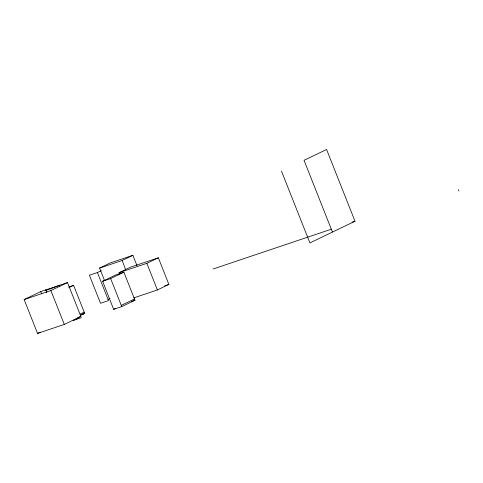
<?xml version="1.0" encoding="UTF-8"?>
<svg xmlns="http://www.w3.org/2000/svg" width="483" height="483" viewBox="0 0 483 483"><rect width="100%" height="100%" fill="white"/><g stroke="black" fill="none" stroke-linecap="round" stroke-linejoin="round"><path stroke-width="0.72" d="M37.553 333.421L24.15 299.569L40.747 291.593L67.493 282.585L80.896 316.437L64.293 324.419L37.535 333.427M24.15 299.569L50.89 290.567L67.493 282.585M104.509 280.52L99.583 268.083L110.45 262.861L132.903 255.302L137.009 265.668M99.583 268.083L122.036 260.524L132.903 255.302M97.415 272.545L108.512 300.577L100.518 303.27L89.397 275.244L97.415 272.545L101.382 270.637M68.96 287.578L73.591 285.35L84.688 313.382L80.269 315.508M119.633 274.078L119.078 272.678L130.567 267.153L158.352 257.801L168.887 284.427L157.398 289.951L133.888 297.86M102.638 281.263L115.866 274.905L123.883 272.207L134.98 300.239L121.752 306.602L113.638 309.331L102.638 281.263L110.649 278.564L123.883 272.207M119.078 272.678L146.856 263.326L158.352 257.801M108.023 299.345L110.009 298.391M37.36 333.512L40.21 332.147M80.232 314.059L84.199 312.151M121.263 305.365L134.491 299.007M113.638 309.331L115.624 308.377M332.449 232.081L304.042 160.326L326.586 149.488L354.999 221.238L309.905 242.919L281.498 171.169M122.163 260.464L125.634 269.611M68.912 286.926L73.591 285.35M213.19 268.977L331.483 229.159M352.149 222.198L354.999 221.238M164.618 285.864L168.887 284.427M82.671 314.065L84.688 313.382M78.18 317.355L80.896 316.437M81.379 317.675L73.235 320.416L74.171 320.012A10.221 0.622 -21.6 0 0 78.071 317.862L77.503 317.917M131.599 301.374L134.98 300.239M81.518 314.481L84.338 313.552M458.361 189.728L458.85 190.966M146.856 263.326L157.398 289.951M110.649 278.564L121.752 306.602M59.874 286.673L59.343 285.332L55.678 286.86A10.221 0.622 -21.6 0 1 45.831 290.313L45.263 290.368L45.746 289.909L46.809 292.595M50.89 290.567L64.293 324.419M40.747 291.593L41.568 293.664"/></g></svg>
